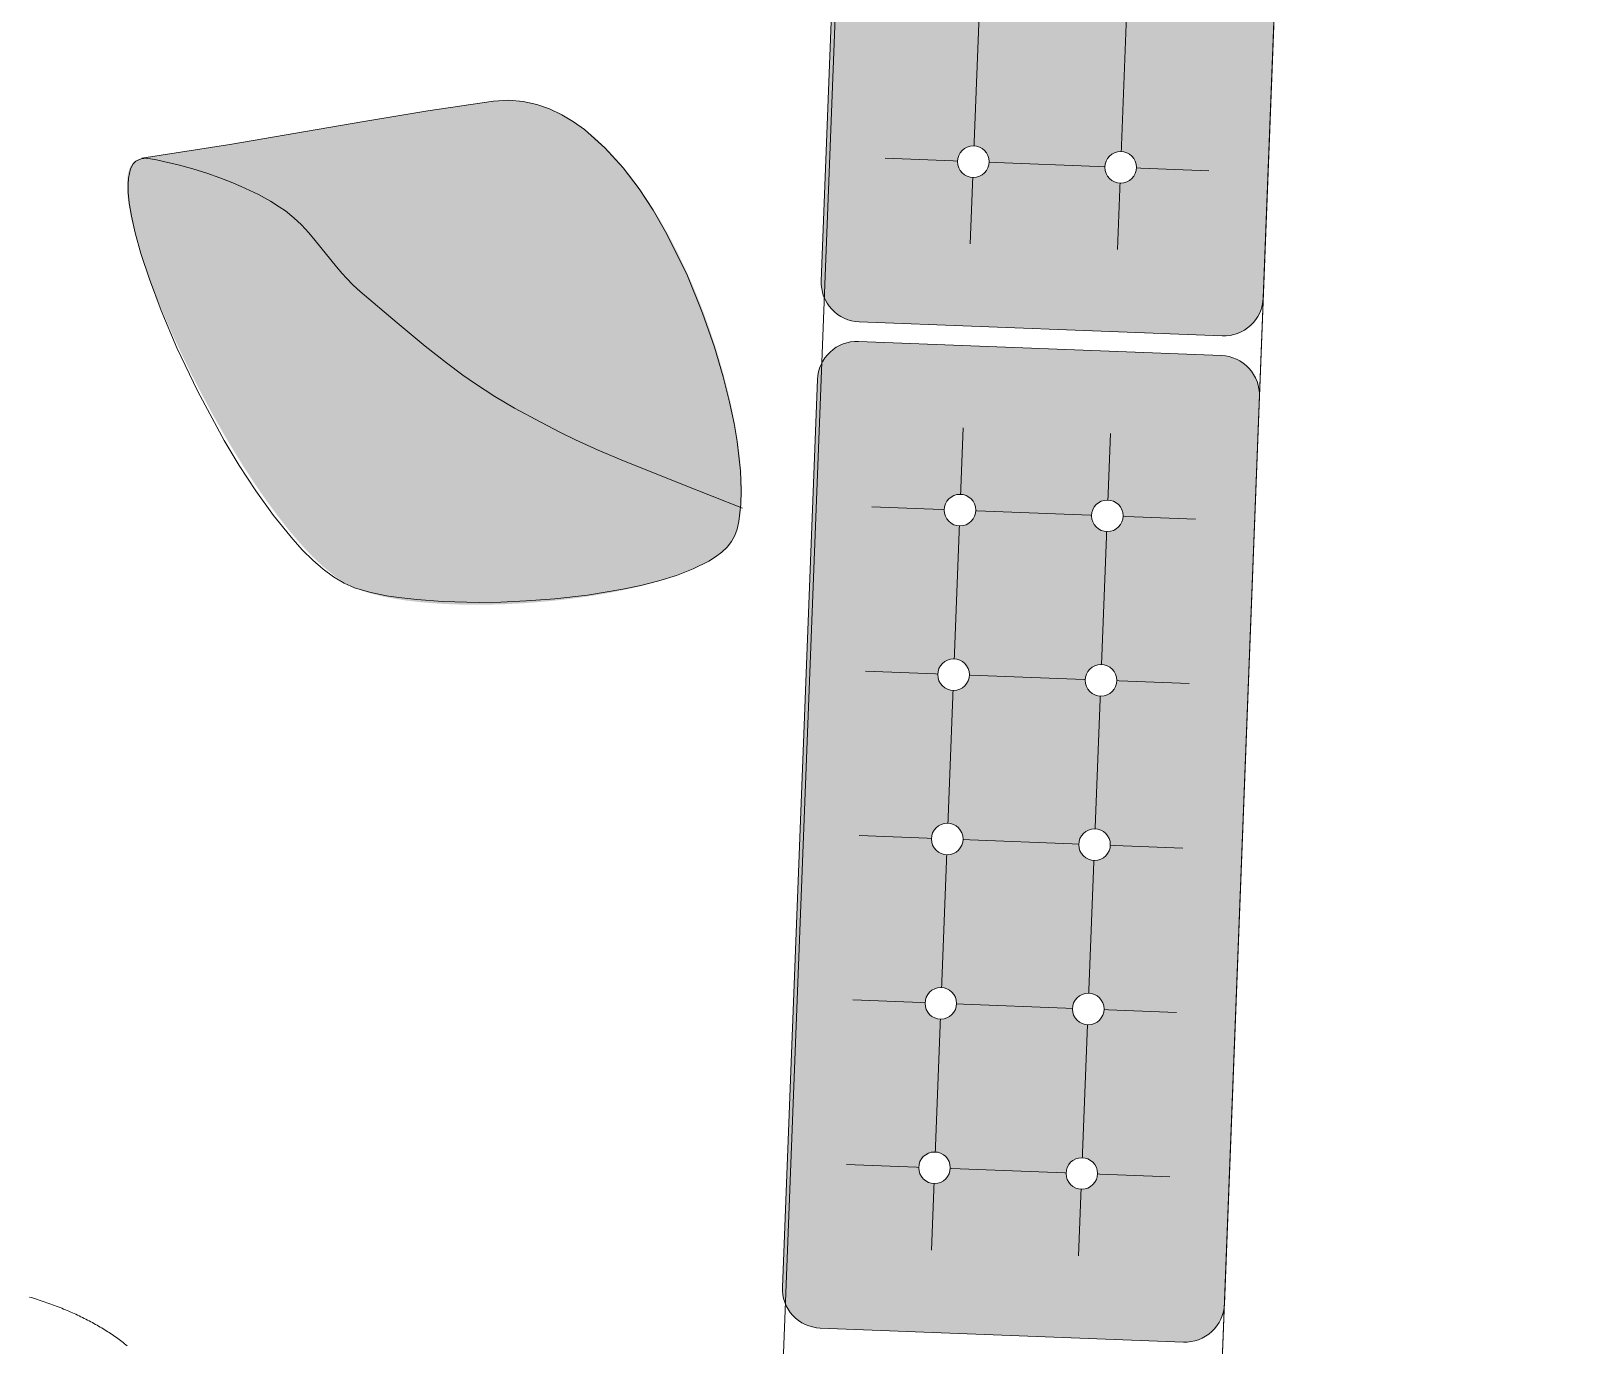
# Model space of a CAD drawing. Header units: millimetres. Extents: x 77208 to 83183, y 651 to 49284.
# Drawn here: x 81231 to 83183, y 37821 to 39485 of the extents above; entities that cross this region are included whole.
import ezdxf

# ---------------------------------------------------------------- set-up
doc = ezdxf.new("R2010")
doc.units = ezdxf.units.MM
doc.header["$MEASUREMENT"] = 0
for name, color, linetype, lineweight in [('FIXT-JNRY-PART', 42, 'Continuous', 0), ('FNSH-FLOR', 220, 'Continuous', 0), ('FURN-FREE', 1, 'Continuous', 0), ('FURN-PLNT', 211, 'Continuous', 0), ('PRES-FILL', 7, 'Continuous', 0)]:
    doc.layers.add(name, color=color, linetype=linetype, lineweight=lineweight)

# ---------------------------------------------------------------- blocks, each defined once
blk = doc.blocks.new('*U46')
at = {"linetype": 'ByBlock', "lineweight": -2}
blk.add_hatch(color=7, dxfattribs=at).paths.add_polyline_path([(-247.3, -615.9, -0.414214), (-295.3, -564), (-250.9, 585.1, -0.414214), (-199, 633.2), (260.6, 615.4, -0.414214), (308.7, 563.5), (264.3, -585.6, -0.414214), (212.4, -633.7)])
at = {"color": 0, "linetype": 'ByBlock', "lineweight": -2}
for p, q in [((-106.7, -517.1), (-66.5, 523.8)), ((79.8, -524.3), (120, 516.6)), ((-182.1, 424), (227.6, 408.2)), ((-190.1, 215.8), (219.6, 200)), ((-198.2, 7.7), (211.5, -8.2)), ((-206.2, -200.5), (203.5, -216.4)), ((-214.3, -408.7), (195.4, -424.5))]:
    blk.add_line(p, q, dxfattribs=at)
at = {"color": 0, "linetype": 'ByBlock', "lineweight": -2, "flags": 128}
blk.add_lwpolyline([(-247.3, -615.9, -0.414214), (-295.3, -564), (-250.9, 585.1, -0.414214), (-199, 633.2), (260.6, 615.4, -0.414214), (308.7, 563.5), (264.3, -585.6, -0.414214), (212.4, -633.7), (-247.3, -615.9)], format="xyb", close=True, dxfattribs=at)
at = {"color": 0, "linetype": 'ByBlock', "lineweight": -2}
for points in [[(-69.7, 439.7), (-71, 439.7), (-72.3, 439.6), (-73.5, 439.5), (-74.7, 439.3), (-76, 438.9), (-77.2, 438.6), (-78.3, 438.1), (-79.5, 437.6), (-80.6, 437), (-81.6, 436.3), (-82.7, 435.6), (-83.6, 434.8), (-84.6, 433.9), (-85.4, 433), (-86.2, 432.1), (-87, 431.1), (-87.7, 430), (-88.3, 428.9), (-88.8, 427.8), (-89.3, 426.6), (-89.7, 425.4), (-90, 424.2), (-90.2, 423), (-90.4, 421.7), (-90.5, 420.5), (-90.5, 419.2), (-90.4, 418), (-90.3, 416.7), (-90.1, 415.5), (-89.8, 414.3), (-89.4, 413.1), (-88.9, 411.9), (-88.4, 410.8), (-87.8, 409.6), (-87.1, 408.6), (-86.4, 407.6), (-85.6, 406.6), (-84.8, 405.7), (-83.8, 404.8), (-82.9, 404), (-81.9, 403.2), (-80.8, 402.6), (-79.7, 401.9), (-78.6, 401.4), (-77.4, 400.9), (-76.2, 400.5), (-75, 400.2), (-73.8, 400), (-72.5, 399.8), (-71.3, 399.7), (-70, 399.7), (-68.8, 399.8), (-67.5, 399.9), (-66.3, 400.2), (-65.1, 400.5), (-63.9, 400.8), (-62.7, 401.3), (-61.6, 401.8), (-60.5, 402.4), (-59.4, 403.1), (-58.4, 403.8), (-57.4, 404.6), (-56.5, 405.5), (-55.6, 406.4), (-54.8, 407.3), (-54.1, 408.3), (-53.4, 409.4), (-52.8, 410.5), (-52.2, 411.6), (-51.7, 412.8), (-51.3, 414), (-51, 415.2), (-50.8, 416.4), (-50.6, 417.7), (-50.5, 418.9), (-50.5, 420.2), (-50.6, 421.4), (-50.7, 422.7), (-51, 423.9), (-51.3, 425.1), (-51.6, 426.3), (-52.1, 427.5), (-52.6, 428.7), (-53.2, 429.8), (-53.9, 430.8), (-54.6, 431.8), (-55.4, 432.8), (-56.3, 433.7), (-57.2, 434.6), (-58.1, 435.4), (-59.2, 436.2), (-60.2, 436.8), (-61.3, 437.5), (-62.4, 438), (-63.6, 438.5), (-64.8, 438.9), (-66, 439.2), (-67.2, 439.4)], [(116.8, 432.5), (115.5, 432.5), (114.3, 432.4), (113, 432.3), (111.8, 432), (110.6, 431.7), (109.4, 431.4), (108.2, 430.9), (107.1, 430.4), (106, 429.8), (104.9, 429.1), (103.9, 428.4), (102.9, 427.6), (102, 426.7), (101.1, 425.8), (100.3, 424.9), (99.6, 423.9), (98.9, 422.8), (98.3, 421.7), (97.7, 420.6), (97.3, 419.4), (96.9, 418.2), (96.5, 417), (96.3, 415.8), (96.1, 414.5), (96, 413.3), (96, 412), (96.1, 410.8), (96.2, 409.5), (96.5, 408.3), (96.8, 407.1), (97.2, 405.9), (97.6, 404.7), (98.1, 403.5), (98.7, 402.4), (99.4, 401.4), (100.1, 400.4), (100.9, 399.4), (101.8, 398.5), (102.7, 397.6), (103.6, 396.8), (104.7, 396), (105.7, 395.4), (106.8, 394.7), (107.9, 394.2), (109.1, 393.7), (110.3, 393.3), (111.5, 393), (112.7, 392.8), (114, 392.6), (115.2, 392.5), (116.5, 392.5), (117.8, 392.6), (119, 392.7), (120.2, 392.9), (121.5, 393.2), (122.7, 393.6), (123.8, 394.1), (125, 394.6), (126.1, 395.2), (127.1, 395.9), (128.2, 396.6), (129.1, 397.4), (130.1, 398.3), (130.9, 399.2), (131.7, 400.1), (132.5, 401.1), (133.2, 402.2), (133.8, 403.3), (134.3, 404.4), (134.8, 405.6), (135.2, 406.8), (135.5, 408), (135.8, 409.2), (135.9, 410.5), (136, 411.7), (136, 413), (135.9, 414.2), (135.8, 415.5), (135.6, 416.7), (135.3, 417.9), (134.9, 419.1), (134.4, 420.3), (133.9, 421.4), (133.3, 422.6), (132.6, 423.6), (131.9, 424.6), (131.1, 425.6), (130.3, 426.5), (129.4, 427.4), (128.4, 428.2), (127.4, 429), (126.3, 429.6), (125.2, 430.2), (124.1, 430.8), (122.9, 431.3), (121.7, 431.7), (120.5, 432), (119.3, 432.2)], [(-77.8, 231.5), (-79, 231.5), (-80.3, 231.4), (-81.5, 231.3), (-82.8, 231.1), (-84, 230.8), (-85.2, 230.4), (-86.4, 229.9), (-87.5, 229.4), (-88.6, 228.8), (-89.7, 228.1), (-90.7, 227.4), (-91.7, 226.6), (-92.6, 225.8), (-93.5, 224.9), (-94.3, 223.9), (-95, 222.9), (-95.7, 221.8), (-96.3, 220.7), (-96.9, 219.6), (-97.3, 218.4), (-97.7, 217.2), (-98, 216), (-98.3, 214.8), (-98.5, 213.6), (-98.5, 212.3), (-98.6, 211), (-98.5, 209.8), (-98.3, 208.5), (-98.1, 207.3), (-97.8, 206.1), (-97.4, 204.9), (-97, 203.7), (-96.4, 202.6), (-95.8, 201.5), (-95.2, 200.4), (-94.5, 199.4), (-93.7, 198.4), (-92.8, 197.5), (-91.9, 196.6), (-90.9, 195.8), (-89.9, 195.1), (-88.9, 194.4), (-87.8, 193.8), (-86.6, 193.2), (-85.5, 192.8), (-84.3, 192.4), (-83.1, 192), (-81.8, 191.8), (-80.6, 191.6), (-79.3, 191.5), (-78.1, 191.5), (-76.8, 191.6), (-75.6, 191.7), (-74.3, 192), (-73.1, 192.3), (-71.9, 192.7), (-70.7, 193.1), (-69.6, 193.6), (-68.5, 194.2), (-67.4, 194.9), (-66.4, 195.6), (-65.4, 196.4), (-64.5, 197.3), (-63.7, 198.2), (-62.8, 199.2), (-62.1, 200.2), (-61.4, 201.2), (-60.8, 202.3), (-60.3, 203.4), (-59.8, 204.6), (-59.4, 205.8), (-59.1, 207), (-58.8, 208.3), (-58.7, 209.5), (-58.6, 210.8), (-58.6, 212), (-58.6, 213.3), (-58.8, 214.5), (-59, 215.7), (-59.3, 217), (-59.7, 218.2), (-60.1, 219.3), (-60.7, 220.5), (-61.3, 221.6), (-61.9, 222.6), (-62.7, 223.7), (-63.5, 224.6), (-64.3, 225.6), (-65.2, 226.4), (-66.2, 227.2), (-67.2, 228), (-68.3, 228.7), (-69.4, 229.3), (-70.5, 229.8), (-71.6, 230.3), (-72.8, 230.7), (-74.1, 231), (-75.3, 231.3)], [(108.7, 224.3), (107.5, 224.3), (106.2, 224.2), (105, 224.1), (103.8, 223.9), (102.5, 223.6), (101.3, 223.2), (100.2, 222.7), (99, 222.2), (97.9, 221.6), (96.9, 220.9), (95.8, 220.2), (94.9, 219.4), (93.9, 218.6), (93.1, 217.7), (92.3, 216.7), (91.5, 215.7), (90.8, 214.6), (90.2, 213.5), (89.7, 212.4), (89.2, 211.2), (88.8, 210), (88.5, 208.8), (88.2, 207.6), (88.1, 206.3), (88, 205.1), (88, 203.8), (88.1, 202.6), (88.2, 201.3), (88.4, 200.1), (88.7, 198.9), (89.1, 197.7), (89.6, 196.5), (90.1, 195.4), (90.7, 194.3), (91.4, 193.2), (92.1, 192.2), (92.9, 191.2), (93.7, 190.3), (94.6, 189.4), (95.6, 188.6), (96.6, 187.9), (97.7, 187.2), (98.8, 186.6), (99.9, 186), (101.1, 185.5), (102.3, 185.2), (103.5, 184.8), (104.7, 184.6), (105.9, 184.4), (107.2, 184.3), (108.5, 184.3), (109.7, 184.4), (111, 184.5), (112.2, 184.8), (113.4, 185.1), (114.6, 185.5), (115.8, 185.9), (116.9, 186.4), (118, 187), (119.1, 187.7), (120.1, 188.4), (121.1, 189.2), (122, 190.1), (122.9, 191), (123.7, 191.9), (124.4, 193), (125.1, 194), (125.7, 195.1), (126.3, 196.2), (126.7, 197.4), (127.1, 198.6), (127.5, 199.8), (127.7, 201), (127.9, 202.3), (128, 203.5), (128, 204.8), (127.9, 206.1), (127.8, 207.3), (127.5, 208.5), (127.2, 209.8), (126.8, 211), (126.4, 212.1), (125.9, 213.3), (125.3, 214.4), (124.6, 215.4), (123.9, 216.5), (123.1, 217.4), (122.2, 218.4), (121.3, 219.2), (120.3, 220), (119.3, 220.8), (118.3, 221.5), (117.2, 222.1), (116, 222.6), (114.9, 223.1), (113.7, 223.5), (112.5, 223.8), (111.2, 224)], [(-85.8, 23.3), (-87.1, 23.3), (-88.3, 23.3), (-89.6, 23.1), (-90.8, 22.9), (-92, 22.6), (-93.2, 22.2), (-94.4, 21.8), (-95.6, 21.2), (-96.7, 20.6), (-97.7, 20), (-98.7, 19.2), (-99.7, 18.4), (-100.6, 17.6), (-101.5, 16.7), (-102.3, 15.7), (-103.1, 14.7), (-103.7, 13.7), (-104.4, 12.6), (-104.9, 11.4), (-105.4, 10.3), (-105.8, 9.1), (-106.1, 7.9), (-106.3, 6.6), (-106.5, 5.4), (-106.6, 4.1), (-106.6, 2.9), (-106.5, 1.6), (-106.4, 0.4), (-106.2, -0.9), (-105.9, -2.1), (-105.5, -3.3), (-105, -4.5), (-104.5, -5.6), (-103.9, -6.7), (-103.2, -7.8), (-102.5, -8.8), (-101.7, -9.8), (-100.8, -10.7), (-99.9, -11.6), (-99, -12.4), (-98, -13.1), (-96.9, -13.8), (-95.8, -14.4), (-94.7, -15), (-93.5, -15.4), (-92.3, -15.8), (-91.1, -16.1), (-89.9, -16.4), (-88.6, -16.6), (-87.4, -16.6), (-86.1, -16.6), (-84.9, -16.6), (-83.6, -16.4), (-82.4, -16.2), (-81.2, -15.9), (-80, -15.5), (-78.8, -15.1), (-77.7, -14.5), (-76.5, -13.9), (-75.5, -13.3), (-74.5, -12.5), (-73.5, -11.8), (-72.6, -10.9), (-71.7, -10), (-70.9, -9), (-70.1, -8), (-69.5, -7), (-68.9, -5.9), (-68.3, -4.7), (-67.8, -3.6), (-67.4, -2.4), (-67.1, -1.2), (-66.9, 0.1), (-66.7, 1.3), (-66.6, 2.6), (-66.6, 3.8), (-66.7, 5.1), (-66.8, 6.3), (-67.1, 7.6), (-67.4, 8.8), (-67.7, 10), (-68.2, 11.2), (-68.7, 12.3), (-69.3, 13.4), (-70, 14.5), (-70.7, 15.5), (-71.5, 16.5), (-72.4, 17.4), (-73.3, 18.3), (-74.2, 19.1), (-75.2, 19.8), (-76.3, 20.5), (-77.4, 21.1), (-78.5, 21.6), (-79.7, 22.1), (-80.9, 22.5), (-82.1, 22.8), (-83.3, 23.1)], [(100.7, 16.1), (99.4, 16.1), (98.2, 16.1), (96.9, 15.9), (95.7, 15.7), (94.5, 15.4), (93.3, 15), (92.1, 14.6), (91, 14), (89.9, 13.4), (88.8, 12.8), (87.8, 12), (86.8, 11.2), (85.9, 10.4), (85, 9.5), (84.2, 8.5), (83.5, 7.5), (82.8, 6.4), (82.2, 5.3), (81.6, 4.2), (81.2, 3), (80.8, 1.9), (80.4, 0.6), (80.2, -0.6), (80, -1.8), (79.9, -3.1), (79.9, -4.3), (80, -5.6), (80.2, -6.8), (80.4, -8.1), (80.7, -9.3), (81.1, -10.5), (81.5, -11.7), (82, -12.8), (82.6, -13.9), (83.3, -15), (84, -16), (84.8, -17), (85.7, -17.9), (86.6, -18.8), (87.6, -19.6), (88.6, -20.3), (89.6, -21), (90.7, -21.6), (91.9, -22.2), (93, -22.6), (94.2, -23), (95.4, -23.3), (96.7, -23.6), (97.9, -23.8), (99.2, -23.8), (100.4, -23.9), (101.7, -23.8), (102.9, -23.6), (104.2, -23.4), (105.4, -23.1), (106.6, -22.7), (107.7, -22.3), (108.9, -21.7), (110, -21.1), (111.1, -20.5), (112.1, -19.8), (113, -19), (114, -18.1), (114.8, -17.2), (115.6, -16.2), (116.4, -15.2), (117.1, -14.2), (117.7, -13.1), (118.2, -11.9), (118.7, -10.8), (119.1, -9.6), (119.4, -8.4), (119.7, -7.1), (119.8, -5.9), (119.9, -4.6), (119.9, -3.4), (119.9, -2.1), (119.7, -0.9), (119.5, 0.4), (119.2, 1.6), (118.8, 2.8), (118.3, 3.9), (117.8, 5.1), (117.2, 6.2), (116.6, 7.3), (115.8, 8.3), (115, 9.3), (114.2, 10.2), (113.3, 11), (112.3, 11.9), (111.3, 12.6), (110.2, 13.3), (109.1, 13.9), (108, 14.4), (106.8, 14.9), (105.6, 15.3), (104.4, 15.6), (103.2, 15.9)], [(-93.9, -184.8), (-95.1, -184.8), (-96.4, -184.9), (-97.6, -185.1), (-98.9, -185.3), (-100.1, -185.6), (-101.3, -186), (-102.5, -186.4), (-103.6, -186.9), (-104.7, -187.5), (-105.8, -188.2), (-106.8, -188.9), (-107.8, -189.7), (-108.7, -190.6), (-109.6, -191.5), (-110.4, -192.5), (-111.1, -193.5), (-111.8, -194.5), (-112.4, -195.6), (-112.9, -196.8), (-113.4, -197.9), (-113.8, -199.1), (-114.1, -200.3), (-114.4, -201.6), (-114.5, -202.8), (-114.6, -204.1), (-114.6, -205.3), (-114.6, -206.6), (-114.4, -207.8), (-114.2, -209.1), (-113.9, -210.3), (-113.5, -211.5), (-113.1, -212.6), (-112.5, -213.8), (-111.9, -214.9), (-111.3, -216), (-110.5, -217), (-109.7, -217.9), (-108.9, -218.9), (-108, -219.7), (-107, -220.5), (-106, -221.3), (-105, -222), (-103.9, -222.6), (-102.7, -223.1), (-101.6, -223.6), (-100.4, -224), (-99.2, -224.3), (-97.9, -224.6), (-96.7, -224.7), (-95.4, -224.8), (-94.2, -224.8), (-92.9, -224.8), (-91.7, -224.6), (-90.4, -224.4), (-89.2, -224.1), (-88, -223.7), (-86.8, -223.2), (-85.7, -222.7), (-84.6, -222.1), (-83.5, -221.5), (-82.5, -220.7), (-81.5, -219.9), (-80.6, -219.1), (-79.7, -218.2), (-78.9, -217.2), (-78.2, -216.2), (-77.5, -215.1), (-76.9, -214), (-76.4, -212.9), (-75.9, -211.7), (-75.5, -210.5), (-75.2, -209.3), (-74.9, -208.1), (-74.8, -206.9), (-74.7, -205.6), (-74.7, -204.3), (-74.7, -203.1), (-74.9, -201.8), (-75.1, -200.6), (-75.4, -199.4), (-75.8, -198.2), (-76.2, -197), (-76.8, -195.9), (-77.4, -194.8), (-78, -193.7), (-78.8, -192.7), (-79.6, -191.7), (-80.4, -190.8), (-81.3, -189.9), (-82.3, -189.1), (-83.3, -188.4), (-84.3, -187.7), (-85.4, -187.1), (-86.6, -186.5), (-87.7, -186.1), (-88.9, -185.7), (-90.1, -185.3), (-91.4, -185.1)], [(92.7, -192.1), (91.4, -192), (90.1, -192.1), (88.9, -192.3), (87.7, -192.5), (86.4, -192.8), (85.2, -193.2), (84.1, -193.6), (82.9, -194.2), (81.8, -194.8), (80.8, -195.4), (79.7, -196.1), (78.8, -196.9), (77.8, -197.8), (77, -198.7), (76.2, -199.7), (75.4, -200.7), (74.7, -201.7), (74.1, -202.8), (73.6, -204), (73.1, -205.1), (72.7, -206.3), (72.4, -207.5), (72.2, -208.8), (72, -210), (71.9, -211.3), (71.9, -212.5), (72, -213.8), (72.1, -215), (72.3, -216.3), (72.6, -217.5), (73, -218.7), (73.5, -219.9), (74, -221), (74.6, -222.1), (75.3, -223.2), (76, -224.2), (76.8, -225.2), (77.6, -226.1), (78.5, -226.9), (79.5, -227.8), (80.5, -228.5), (81.6, -229.2), (82.7, -229.8), (83.8, -230.3), (85, -230.8), (86.2, -231.2), (87.4, -231.5), (88.6, -231.8), (89.9, -231.9), (91.1, -232), (92.4, -232), (93.6, -232), (94.9, -231.8), (96.1, -231.6), (97.3, -231.3), (98.5, -230.9), (99.7, -230.5), (100.8, -229.9), (101.9, -229.3), (103, -228.7), (104, -227.9), (105, -227.1), (105.9, -226.3), (106.8, -225.4), (107.6, -224.4), (108.3, -223.4), (109, -222.3), (109.6, -221.2), (110.2, -220.1), (110.7, -218.9), (111, -217.8), (111.4, -216.5), (111.6, -215.3), (111.8, -214.1), (111.9, -212.8), (111.9, -211.6), (111.8, -210.3), (111.7, -209.1), (111.4, -207.8), (111.1, -206.6), (110.7, -205.4), (110.3, -204.2), (109.8, -203.1), (109.2, -202), (108.5, -200.9), (107.8, -199.9), (107, -198.9), (106.1, -198), (105.2, -197.1), (104.3, -196.3), (103.2, -195.6), (102.2, -194.9), (101.1, -194.3), (100, -193.7), (98.8, -193.3), (97.6, -192.9), (96.4, -192.6), (95.2, -192.3)], [(-101.9, -393), (-103.2, -393), (-104.4, -393.1), (-105.7, -393.2), (-106.9, -393.5), (-108.1, -393.8), (-109.3, -394.1), (-110.5, -394.6), (-111.6, -395.1), (-112.8, -395.7), (-113.8, -396.4), (-114.8, -397.1), (-115.8, -397.9), (-116.7, -398.8), (-117.6, -399.7), (-118.4, -400.6), (-119.2, -401.6), (-119.8, -402.7), (-120.4, -403.8), (-121, -404.9), (-121.5, -406.1), (-121.9, -407.3), (-122.2, -408.5), (-122.4, -409.7), (-122.6, -411), (-122.7, -412.2), (-122.7, -413.5), (-122.6, -414.7), (-122.5, -416), (-122.2, -417.2), (-121.9, -418.5), (-121.6, -419.6), (-121.1, -420.8), (-120.6, -422), (-120, -423.1), (-119.3, -424.1), (-118.6, -425.2), (-117.8, -426.1), (-116.9, -427), (-116, -427.9), (-115.1, -428.7), (-114.1, -429.5), (-113, -430.1), (-111.9, -430.8), (-110.8, -431.3), (-109.6, -431.8), (-108.4, -432.2), (-107.2, -432.5), (-106, -432.7), (-104.7, -432.9), (-103.5, -433), (-102.2, -433), (-101, -432.9), (-99.7, -432.8), (-98.5, -432.6), (-97.3, -432.3), (-96.1, -431.9), (-94.9, -431.4), (-93.7, -430.9), (-92.6, -430.3), (-91.6, -429.6), (-90.6, -428.9), (-89.6, -428.1), (-88.7, -427.3), (-87.8, -426.3), (-87, -425.4), (-86.2, -424.4), (-85.6, -423.3), (-84.9, -422.2), (-84.4, -421.1), (-83.9, -419.9), (-83.5, -418.7), (-83.2, -417.5), (-83, -416.3), (-82.8, -415), (-82.7, -413.8), (-82.7, -412.5), (-82.8, -411.3), (-82.9, -410), (-83.1, -408.8), (-83.5, -407.6), (-83.8, -406.4), (-84.3, -405.2), (-84.8, -404.1), (-85.4, -403), (-86.1, -401.9), (-86.8, -400.9), (-87.6, -399.9), (-88.5, -399), (-89.4, -398.1), (-90.3, -397.3), (-91.3, -396.5), (-92.4, -395.9), (-93.5, -395.3), (-94.6, -394.7), (-95.8, -394.2), (-97, -393.8), (-98.2, -393.5), (-99.4, -393.3)], [(84.6, -400.2), (83.4, -400.2), (82.1, -400.3), (80.9, -400.4), (79.6, -400.7), (78.4, -401), (77.2, -401.4), (76, -401.8), (74.9, -402.3), (73.8, -402.9), (72.7, -403.6), (71.7, -404.3), (70.7, -405.1), (69.8, -406), (68.9, -406.9), (68.1, -407.8), (67.4, -408.9), (66.7, -409.9), (66.1, -411), (65.5, -412.1), (65.1, -413.3), (64.7, -414.5), (64.4, -415.7), (64.1, -416.9), (63.9, -418.2), (63.9, -419.4), (63.8, -420.7), (63.9, -422), (64.1, -423.2), (64.3, -424.4), (64.6, -425.7), (65, -426.9), (65.4, -428), (66, -429.2), (66.6, -430.3), (67.2, -431.3), (67.9, -432.4), (68.7, -433.3), (69.6, -434.3), (70.5, -435.1), (71.5, -435.9), (72.5, -436.7), (73.5, -437.4), (74.6, -438), (75.8, -438.5), (76.9, -439), (78.1, -439.4), (79.3, -439.7), (80.6, -439.9), (81.8, -440.1), (83.1, -440.2), (84.3, -440.2), (85.6, -440.1), (86.8, -440), (88.1, -439.8), (89.3, -439.5), (90.5, -439.1), (91.6, -438.6), (92.8, -438.1), (93.9, -437.5), (95, -436.8), (96, -436.1), (97, -435.3), (97.9, -434.5), (98.7, -433.6), (99.6, -432.6), (100.3, -431.6), (101, -430.5), (101.6, -429.4), (102.1, -428.3), (102.6, -427.1), (103, -425.9), (103.3, -424.7), (103.6, -423.5), (103.7, -422.2), (103.8, -421), (103.8, -419.7), (103.8, -418.5), (103.6, -417.2), (103.4, -416), (103.1, -414.8), (102.7, -413.6), (102.3, -412.4), (101.7, -411.3), (101.1, -410.2), (100.5, -409.1), (99.7, -408.1), (98.9, -407.1), (98.1, -406.2), (97.2, -405.3), (96.2, -404.5), (95.2, -403.8), (94.1, -403.1), (93, -402.5), (91.9, -401.9), (90.7, -401.4), (89.6, -401.1), (88.3, -400.7), (87.1, -400.5)]]:
    blk.add_wipeout(points, dxfattribs=at)
for centre in [(-70.5, 419.7), (116, 412.5), (-78.6, 211.5), (108, 204.3), (-86.6, 3.3), (99.9, -3.9), (-94.7, -204.8), (91.9, -212), (-102.7, -413), (83.8, -420.2)]:
    blk.add_circle(centre, 20, dxfattribs=at)
blk = doc.blocks.new('*U48')
at = {"linetype": 'ByBlock', "lineweight": -2}
blk.add_hatch(color=7, dxfattribs=at).paths.add_polyline_path([(-247.3, -615.9, -0.414214), (-295.3, -564), (-250.9, 585.1, -0.414214), (-199, 633.2), (260.6, 615.4, -0.414214), (308.7, 563.5), (264.3, -585.6, -0.414214), (212.4, -633.7)])
at = {"color": 0, "linetype": 'ByBlock', "lineweight": -2}
for p, q in [((-106.7, -517.1), (-66.5, 523.8)), ((79.8, -524.3), (120, 516.6)), ((-182.1, 424), (227.6, 408.2)), ((-190.1, 215.8), (219.6, 200)), ((-198.2, 7.7), (211.5, -8.2)), ((-206.2, -200.5), (203.5, -216.4)), ((-214.3, -408.7), (195.4, -424.5))]:
    blk.add_line(p, q, dxfattribs=at)
at = {"color": 0, "linetype": 'ByBlock', "lineweight": -2, "flags": 128}
blk.add_lwpolyline([(-247.3, -615.9, -0.414214), (-295.3, -564), (-250.9, 585.1, -0.414214), (-199, 633.2), (260.6, 615.4, -0.414214), (308.7, 563.5), (264.3, -585.6, -0.414214), (212.4, -633.7), (-247.3, -615.9)], format="xyb", close=True, dxfattribs=at)
at = {"color": 0, "linetype": 'ByBlock', "lineweight": -2}
for points in [[(-69.7, 439.7), (-71, 439.7), (-72.3, 439.6), (-73.5, 439.5), (-74.7, 439.3), (-76, 438.9), (-77.2, 438.6), (-78.3, 438.1), (-79.5, 437.6), (-80.6, 437), (-81.6, 436.3), (-82.7, 435.6), (-83.6, 434.8), (-84.6, 433.9), (-85.4, 433), (-86.2, 432.1), (-87, 431.1), (-87.7, 430), (-88.3, 428.9), (-88.8, 427.8), (-89.3, 426.6), (-89.7, 425.4), (-90, 424.2), (-90.2, 423), (-90.4, 421.7), (-90.5, 420.5), (-90.5, 419.2), (-90.4, 418), (-90.3, 416.7), (-90.1, 415.5), (-89.8, 414.3), (-89.4, 413.1), (-88.9, 411.9), (-88.4, 410.8), (-87.8, 409.6), (-87.1, 408.6), (-86.4, 407.6), (-85.6, 406.6), (-84.8, 405.7), (-83.8, 404.8), (-82.9, 404), (-81.9, 403.2), (-80.8, 402.6), (-79.7, 401.9), (-78.6, 401.4), (-77.4, 400.9), (-76.2, 400.5), (-75, 400.2), (-73.8, 400), (-72.5, 399.8), (-71.3, 399.7), (-70, 399.7), (-68.8, 399.8), (-67.5, 399.9), (-66.3, 400.2), (-65.1, 400.5), (-63.9, 400.8), (-62.7, 401.3), (-61.6, 401.8), (-60.5, 402.4), (-59.4, 403.1), (-58.4, 403.8), (-57.4, 404.6), (-56.5, 405.5), (-55.6, 406.4), (-54.8, 407.3), (-54.1, 408.3), (-53.4, 409.4), (-52.8, 410.5), (-52.2, 411.6), (-51.7, 412.8), (-51.3, 414), (-51, 415.2), (-50.8, 416.4), (-50.6, 417.7), (-50.5, 418.9), (-50.5, 420.2), (-50.6, 421.4), (-50.7, 422.7), (-51, 423.9), (-51.3, 425.1), (-51.6, 426.3), (-52.1, 427.5), (-52.6, 428.7), (-53.2, 429.8), (-53.9, 430.8), (-54.6, 431.8), (-55.4, 432.8), (-56.3, 433.7), (-57.2, 434.6), (-58.1, 435.4), (-59.2, 436.2), (-60.2, 436.8), (-61.3, 437.5), (-62.4, 438), (-63.6, 438.5), (-64.8, 438.9), (-66, 439.2), (-67.2, 439.4)], [(116.8, 432.5), (115.5, 432.5), (114.3, 432.4), (113, 432.3), (111.8, 432), (110.6, 431.7), (109.4, 431.4), (108.2, 430.9), (107.1, 430.4), (106, 429.8), (104.9, 429.1), (103.9, 428.4), (102.9, 427.6), (102, 426.7), (101.1, 425.8), (100.3, 424.9), (99.6, 423.9), (98.9, 422.8), (98.3, 421.7), (97.7, 420.6), (97.3, 419.4), (96.9, 418.2), (96.5, 417), (96.3, 415.8), (96.1, 414.5), (96, 413.3), (96, 412), (96.1, 410.8), (96.2, 409.5), (96.5, 408.3), (96.8, 407.1), (97.2, 405.9), (97.6, 404.7), (98.1, 403.5), (98.7, 402.4), (99.4, 401.4), (100.1, 400.4), (100.9, 399.4), (101.8, 398.5), (102.7, 397.6), (103.6, 396.8), (104.7, 396), (105.7, 395.4), (106.8, 394.7), (107.9, 394.2), (109.1, 393.7), (110.3, 393.3), (111.5, 393), (112.7, 392.8), (114, 392.6), (115.2, 392.5), (116.5, 392.5), (117.8, 392.6), (119, 392.7), (120.2, 392.9), (121.5, 393.2), (122.7, 393.6), (123.8, 394.1), (125, 394.6), (126.1, 395.2), (127.1, 395.9), (128.2, 396.6), (129.1, 397.4), (130.1, 398.3), (130.9, 399.2), (131.7, 400.1), (132.5, 401.1), (133.2, 402.2), (133.8, 403.3), (134.3, 404.4), (134.8, 405.6), (135.2, 406.8), (135.5, 408), (135.8, 409.2), (135.9, 410.5), (136, 411.7), (136, 413), (135.9, 414.2), (135.8, 415.5), (135.6, 416.7), (135.3, 417.9), (134.9, 419.1), (134.4, 420.3), (133.9, 421.4), (133.3, 422.6), (132.6, 423.6), (131.9, 424.6), (131.1, 425.6), (130.3, 426.5), (129.4, 427.4), (128.4, 428.2), (127.4, 429), (126.3, 429.6), (125.2, 430.2), (124.1, 430.8), (122.9, 431.3), (121.7, 431.7), (120.5, 432), (119.3, 432.2)], [(-77.8, 231.5), (-79, 231.5), (-80.3, 231.4), (-81.5, 231.3), (-82.8, 231.1), (-84, 230.8), (-85.2, 230.4), (-86.4, 229.9), (-87.5, 229.4), (-88.6, 228.8), (-89.7, 228.1), (-90.7, 227.4), (-91.7, 226.6), (-92.6, 225.8), (-93.5, 224.9), (-94.3, 223.9), (-95, 222.9), (-95.7, 221.8), (-96.3, 220.7), (-96.9, 219.6), (-97.3, 218.4), (-97.7, 217.2), (-98, 216), (-98.3, 214.8), (-98.5, 213.6), (-98.5, 212.3), (-98.6, 211), (-98.5, 209.8), (-98.3, 208.5), (-98.1, 207.3), (-97.8, 206.1), (-97.4, 204.9), (-97, 203.7), (-96.4, 202.6), (-95.8, 201.5), (-95.2, 200.4), (-94.5, 199.4), (-93.7, 198.4), (-92.8, 197.5), (-91.9, 196.6), (-90.9, 195.8), (-89.9, 195.1), (-88.9, 194.4), (-87.8, 193.8), (-86.6, 193.2), (-85.5, 192.8), (-84.3, 192.4), (-83.1, 192), (-81.8, 191.8), (-80.6, 191.6), (-79.3, 191.5), (-78.1, 191.5), (-76.8, 191.6), (-75.6, 191.7), (-74.3, 192), (-73.1, 192.3), (-71.9, 192.7), (-70.7, 193.1), (-69.6, 193.6), (-68.5, 194.2), (-67.4, 194.9), (-66.4, 195.6), (-65.4, 196.4), (-64.5, 197.3), (-63.7, 198.2), (-62.8, 199.2), (-62.1, 200.2), (-61.4, 201.2), (-60.8, 202.3), (-60.3, 203.4), (-59.8, 204.6), (-59.4, 205.8), (-59.1, 207), (-58.8, 208.3), (-58.7, 209.5), (-58.6, 210.8), (-58.6, 212), (-58.6, 213.3), (-58.8, 214.5), (-59, 215.7), (-59.3, 217), (-59.7, 218.2), (-60.1, 219.3), (-60.7, 220.5), (-61.3, 221.6), (-61.9, 222.6), (-62.7, 223.7), (-63.5, 224.6), (-64.3, 225.6), (-65.2, 226.4), (-66.2, 227.2), (-67.2, 228), (-68.3, 228.7), (-69.4, 229.3), (-70.5, 229.8), (-71.6, 230.3), (-72.8, 230.7), (-74.1, 231), (-75.3, 231.3)], [(108.7, 224.3), (107.5, 224.3), (106.2, 224.2), (105, 224.1), (103.8, 223.9), (102.5, 223.6), (101.3, 223.2), (100.2, 222.7), (99, 222.2), (97.9, 221.6), (96.9, 220.9), (95.8, 220.2), (94.9, 219.4), (93.9, 218.6), (93.1, 217.7), (92.3, 216.7), (91.5, 215.7), (90.8, 214.6), (90.2, 213.5), (89.7, 212.4), (89.2, 211.2), (88.8, 210), (88.5, 208.8), (88.2, 207.6), (88.1, 206.3), (88, 205.1), (88, 203.8), (88.1, 202.6), (88.2, 201.3), (88.4, 200.1), (88.7, 198.9), (89.1, 197.7), (89.6, 196.5), (90.1, 195.4), (90.7, 194.3), (91.4, 193.2), (92.1, 192.2), (92.9, 191.2), (93.7, 190.3), (94.6, 189.4), (95.6, 188.6), (96.6, 187.9), (97.7, 187.2), (98.8, 186.6), (99.9, 186), (101.1, 185.5), (102.3, 185.2), (103.5, 184.8), (104.7, 184.6), (105.9, 184.4), (107.2, 184.3), (108.5, 184.3), (109.7, 184.4), (111, 184.5), (112.2, 184.8), (113.4, 185.1), (114.6, 185.5), (115.8, 185.9), (116.9, 186.4), (118, 187), (119.1, 187.7), (120.1, 188.4), (121.1, 189.2), (122, 190.1), (122.9, 191), (123.7, 191.9), (124.4, 193), (125.1, 194), (125.7, 195.1), (126.3, 196.2), (126.7, 197.4), (127.1, 198.6), (127.5, 199.8), (127.7, 201), (127.9, 202.3), (128, 203.5), (128, 204.8), (127.9, 206.1), (127.8, 207.3), (127.5, 208.5), (127.2, 209.8), (126.8, 211), (126.4, 212.1), (125.9, 213.3), (125.3, 214.4), (124.6, 215.4), (123.9, 216.5), (123.1, 217.4), (122.2, 218.4), (121.3, 219.2), (120.3, 220), (119.3, 220.8), (118.3, 221.5), (117.2, 222.1), (116, 222.6), (114.9, 223.1), (113.7, 223.5), (112.5, 223.8), (111.2, 224)], [(-85.8, 23.3), (-87.1, 23.3), (-88.3, 23.3), (-89.6, 23.1), (-90.8, 22.9), (-92, 22.6), (-93.2, 22.2), (-94.4, 21.8), (-95.6, 21.2), (-96.7, 20.6), (-97.7, 20), (-98.7, 19.2), (-99.7, 18.4), (-100.6, 17.6), (-101.5, 16.7), (-102.3, 15.7), (-103.1, 14.7), (-103.7, 13.7), (-104.4, 12.6), (-104.9, 11.4), (-105.4, 10.3), (-105.8, 9.1), (-106.1, 7.9), (-106.3, 6.6), (-106.5, 5.4), (-106.6, 4.1), (-106.6, 2.9), (-106.5, 1.6), (-106.4, 0.4), (-106.2, -0.9), (-105.9, -2.1), (-105.5, -3.3), (-105, -4.5), (-104.5, -5.6), (-103.9, -6.7), (-103.2, -7.8), (-102.5, -8.8), (-101.7, -9.8), (-100.8, -10.7), (-99.9, -11.6), (-99, -12.4), (-98, -13.1), (-96.9, -13.8), (-95.8, -14.4), (-94.7, -15), (-93.5, -15.4), (-92.3, -15.8), (-91.1, -16.1), (-89.9, -16.4), (-88.6, -16.6), (-87.4, -16.6), (-86.1, -16.6), (-84.9, -16.6), (-83.6, -16.4), (-82.4, -16.2), (-81.2, -15.9), (-80, -15.5), (-78.8, -15.1), (-77.7, -14.5), (-76.5, -13.9), (-75.5, -13.3), (-74.5, -12.5), (-73.5, -11.8), (-72.6, -10.9), (-71.7, -10), (-70.9, -9), (-70.1, -8), (-69.5, -7), (-68.9, -5.9), (-68.3, -4.7), (-67.8, -3.6), (-67.4, -2.4), (-67.1, -1.2), (-66.9, 0.1), (-66.7, 1.3), (-66.6, 2.6), (-66.6, 3.8), (-66.7, 5.1), (-66.8, 6.3), (-67.1, 7.6), (-67.4, 8.8), (-67.7, 10), (-68.2, 11.2), (-68.7, 12.3), (-69.3, 13.4), (-70, 14.5), (-70.7, 15.5), (-71.5, 16.5), (-72.4, 17.4), (-73.3, 18.3), (-74.2, 19.1), (-75.2, 19.8), (-76.3, 20.5), (-77.4, 21.1), (-78.5, 21.6), (-79.7, 22.1), (-80.9, 22.5), (-82.1, 22.8), (-83.3, 23.1)], [(100.7, 16.1), (99.4, 16.1), (98.2, 16.1), (96.9, 15.9), (95.7, 15.7), (94.5, 15.4), (93.3, 15), (92.1, 14.6), (91, 14), (89.9, 13.4), (88.8, 12.8), (87.8, 12), (86.8, 11.2), (85.9, 10.4), (85, 9.5), (84.2, 8.5), (83.5, 7.5), (82.8, 6.4), (82.2, 5.3), (81.6, 4.2), (81.2, 3), (80.8, 1.9), (80.4, 0.6), (80.2, -0.6), (80, -1.8), (79.9, -3.1), (79.9, -4.3), (80, -5.6), (80.2, -6.8), (80.4, -8.1), (80.7, -9.3), (81.1, -10.5), (81.5, -11.7), (82, -12.8), (82.6, -13.9), (83.3, -15), (84, -16), (84.8, -17), (85.7, -17.9), (86.6, -18.8), (87.6, -19.6), (88.6, -20.3), (89.6, -21), (90.7, -21.6), (91.9, -22.2), (93, -22.6), (94.2, -23), (95.4, -23.3), (96.7, -23.6), (97.9, -23.8), (99.2, -23.8), (100.4, -23.9), (101.7, -23.8), (102.9, -23.6), (104.2, -23.4), (105.4, -23.1), (106.6, -22.7), (107.7, -22.3), (108.9, -21.7), (110, -21.1), (111.1, -20.5), (112.1, -19.8), (113, -19), (114, -18.1), (114.8, -17.2), (115.6, -16.2), (116.4, -15.2), (117.1, -14.2), (117.7, -13.1), (118.2, -11.9), (118.7, -10.8), (119.1, -9.6), (119.4, -8.4), (119.7, -7.1), (119.8, -5.9), (119.9, -4.6), (119.9, -3.4), (119.9, -2.1), (119.7, -0.9), (119.5, 0.4), (119.2, 1.6), (118.8, 2.8), (118.3, 3.9), (117.8, 5.1), (117.2, 6.2), (116.6, 7.3), (115.8, 8.3), (115, 9.3), (114.2, 10.2), (113.3, 11), (112.3, 11.9), (111.3, 12.6), (110.2, 13.3), (109.1, 13.9), (108, 14.4), (106.8, 14.9), (105.6, 15.3), (104.4, 15.6), (103.2, 15.9)], [(-93.9, -184.8), (-95.1, -184.8), (-96.4, -184.9), (-97.6, -185.1), (-98.9, -185.3), (-100.1, -185.6), (-101.3, -186), (-102.5, -186.4), (-103.6, -186.9), (-104.7, -187.5), (-105.8, -188.2), (-106.8, -188.9), (-107.8, -189.7), (-108.7, -190.6), (-109.6, -191.5), (-110.4, -192.5), (-111.1, -193.5), (-111.8, -194.5), (-112.4, -195.6), (-112.9, -196.8), (-113.4, -197.9), (-113.8, -199.1), (-114.1, -200.3), (-114.4, -201.6), (-114.5, -202.8), (-114.6, -204.1), (-114.6, -205.3), (-114.6, -206.6), (-114.4, -207.8), (-114.2, -209.1), (-113.9, -210.3), (-113.5, -211.5), (-113.1, -212.6), (-112.5, -213.8), (-111.9, -214.9), (-111.3, -216), (-110.5, -217), (-109.7, -217.9), (-108.9, -218.9), (-108, -219.7), (-107, -220.5), (-106, -221.3), (-105, -222), (-103.9, -222.6), (-102.7, -223.1), (-101.6, -223.6), (-100.4, -224), (-99.2, -224.3), (-97.9, -224.6), (-96.7, -224.7), (-95.4, -224.8), (-94.2, -224.8), (-92.9, -224.8), (-91.7, -224.6), (-90.4, -224.4), (-89.2, -224.1), (-88, -223.7), (-86.8, -223.2), (-85.7, -222.7), (-84.6, -222.1), (-83.5, -221.5), (-82.5, -220.7), (-81.5, -219.9), (-80.6, -219.1), (-79.7, -218.2), (-78.9, -217.2), (-78.2, -216.2), (-77.5, -215.1), (-76.9, -214), (-76.4, -212.9), (-75.9, -211.7), (-75.5, -210.5), (-75.2, -209.3), (-74.9, -208.1), (-74.8, -206.9), (-74.7, -205.6), (-74.7, -204.3), (-74.7, -203.1), (-74.9, -201.8), (-75.1, -200.6), (-75.4, -199.4), (-75.8, -198.2), (-76.2, -197), (-76.8, -195.9), (-77.4, -194.8), (-78, -193.7), (-78.8, -192.7), (-79.6, -191.7), (-80.4, -190.8), (-81.3, -189.9), (-82.3, -189.1), (-83.3, -188.4), (-84.3, -187.7), (-85.4, -187.1), (-86.6, -186.5), (-87.7, -186.1), (-88.9, -185.7), (-90.1, -185.3), (-91.4, -185.1)], [(92.7, -192.1), (91.4, -192), (90.1, -192.1), (88.9, -192.3), (87.7, -192.5), (86.4, -192.8), (85.2, -193.2), (84.1, -193.6), (82.9, -194.2), (81.8, -194.8), (80.8, -195.4), (79.7, -196.1), (78.8, -196.9), (77.8, -197.8), (77, -198.7), (76.2, -199.7), (75.4, -200.7), (74.7, -201.7), (74.1, -202.8), (73.6, -204), (73.1, -205.1), (72.7, -206.3), (72.4, -207.5), (72.2, -208.8), (72, -210), (71.9, -211.3), (71.9, -212.5), (72, -213.8), (72.1, -215), (72.3, -216.3), (72.6, -217.5), (73, -218.7), (73.5, -219.9), (74, -221), (74.6, -222.1), (75.3, -223.2), (76, -224.2), (76.8, -225.2), (77.6, -226.1), (78.5, -226.9), (79.5, -227.8), (80.5, -228.5), (81.6, -229.2), (82.7, -229.8), (83.8, -230.3), (85, -230.8), (86.2, -231.2), (87.4, -231.5), (88.6, -231.8), (89.9, -231.9), (91.1, -232), (92.4, -232), (93.6, -232), (94.9, -231.8), (96.1, -231.6), (97.3, -231.3), (98.5, -230.9), (99.7, -230.5), (100.8, -229.9), (101.9, -229.3), (103, -228.7), (104, -227.9), (105, -227.1), (105.9, -226.3), (106.8, -225.4), (107.6, -224.4), (108.3, -223.4), (109, -222.3), (109.6, -221.2), (110.2, -220.1), (110.7, -218.9), (111, -217.8), (111.4, -216.5), (111.6, -215.3), (111.8, -214.1), (111.9, -212.8), (111.9, -211.6), (111.8, -210.3), (111.7, -209.1), (111.4, -207.8), (111.1, -206.6), (110.7, -205.4), (110.3, -204.2), (109.8, -203.1), (109.2, -202), (108.5, -200.9), (107.8, -199.9), (107, -198.9), (106.1, -198), (105.2, -197.1), (104.3, -196.3), (103.2, -195.6), (102.2, -194.9), (101.1, -194.3), (100, -193.7), (98.8, -193.3), (97.6, -192.9), (96.4, -192.6), (95.2, -192.3)], [(-101.9, -393), (-103.2, -393), (-104.4, -393.1), (-105.7, -393.2), (-106.9, -393.5), (-108.1, -393.8), (-109.3, -394.1), (-110.5, -394.6), (-111.6, -395.1), (-112.8, -395.7), (-113.8, -396.4), (-114.8, -397.1), (-115.8, -397.9), (-116.7, -398.8), (-117.6, -399.7), (-118.4, -400.6), (-119.2, -401.6), (-119.8, -402.7), (-120.4, -403.8), (-121, -404.9), (-121.5, -406.1), (-121.9, -407.3), (-122.2, -408.5), (-122.4, -409.7), (-122.6, -411), (-122.7, -412.2), (-122.7, -413.5), (-122.6, -414.7), (-122.5, -416), (-122.2, -417.2), (-121.9, -418.5), (-121.6, -419.6), (-121.1, -420.8), (-120.6, -422), (-120, -423.1), (-119.3, -424.1), (-118.6, -425.2), (-117.8, -426.1), (-116.9, -427), (-116, -427.9), (-115.1, -428.7), (-114.1, -429.5), (-113, -430.1), (-111.9, -430.8), (-110.8, -431.3), (-109.6, -431.8), (-108.4, -432.2), (-107.2, -432.5), (-106, -432.7), (-104.7, -432.9), (-103.5, -433), (-102.2, -433), (-101, -432.9), (-99.7, -432.8), (-98.5, -432.6), (-97.3, -432.3), (-96.1, -431.9), (-94.9, -431.4), (-93.7, -430.9), (-92.6, -430.3), (-91.6, -429.6), (-90.6, -428.9), (-89.6, -428.1), (-88.7, -427.3), (-87.8, -426.3), (-87, -425.4), (-86.2, -424.4), (-85.6, -423.3), (-84.9, -422.2), (-84.4, -421.1), (-83.9, -419.9), (-83.5, -418.7), (-83.2, -417.5), (-83, -416.3), (-82.8, -415), (-82.7, -413.8), (-82.7, -412.5), (-82.8, -411.3), (-82.9, -410), (-83.1, -408.8), (-83.5, -407.6), (-83.8, -406.4), (-84.3, -405.2), (-84.8, -404.1), (-85.4, -403), (-86.1, -401.9), (-86.8, -400.9), (-87.6, -399.9), (-88.5, -399), (-89.4, -398.1), (-90.3, -397.3), (-91.3, -396.5), (-92.4, -395.9), (-93.5, -395.3), (-94.6, -394.7), (-95.8, -394.2), (-97, -393.8), (-98.2, -393.5), (-99.4, -393.3)], [(84.6, -400.2), (83.4, -400.2), (82.1, -400.3), (80.9, -400.4), (79.6, -400.7), (78.4, -401), (77.2, -401.4), (76, -401.8), (74.9, -402.3), (73.8, -402.9), (72.7, -403.6), (71.7, -404.3), (70.7, -405.1), (69.8, -406), (68.9, -406.9), (68.1, -407.8), (67.4, -408.9), (66.7, -409.9), (66.1, -411), (65.5, -412.1), (65.1, -413.3), (64.7, -414.5), (64.4, -415.7), (64.1, -416.9), (63.9, -418.2), (63.9, -419.4), (63.8, -420.7), (63.9, -422), (64.1, -423.2), (64.3, -424.4), (64.6, -425.7), (65, -426.9), (65.4, -428), (66, -429.2), (66.6, -430.3), (67.2, -431.3), (67.9, -432.4), (68.7, -433.3), (69.6, -434.3), (70.5, -435.1), (71.5, -435.9), (72.5, -436.7), (73.5, -437.4), (74.6, -438), (75.8, -438.5), (76.9, -439), (78.1, -439.4), (79.3, -439.7), (80.6, -439.9), (81.8, -440.1), (83.1, -440.2), (84.3, -440.2), (85.6, -440.1), (86.8, -440), (88.1, -439.8), (89.3, -439.5), (90.5, -439.1), (91.6, -438.6), (92.8, -438.1), (93.9, -437.5), (95, -436.8), (96, -436.1), (97, -435.3), (97.9, -434.5), (98.7, -433.6), (99.6, -432.6), (100.3, -431.6), (101, -430.5), (101.6, -429.4), (102.1, -428.3), (102.6, -427.1), (103, -425.9), (103.3, -424.7), (103.6, -423.5), (103.7, -422.2), (103.8, -421), (103.8, -419.7), (103.8, -418.5), (103.6, -417.2), (103.4, -416), (103.1, -414.8), (102.7, -413.6), (102.3, -412.4), (101.7, -411.3), (101.1, -410.2), (100.5, -409.1), (99.7, -408.1), (98.9, -407.1), (98.1, -406.2), (97.2, -405.3), (96.2, -404.5), (95.2, -403.8), (94.1, -403.1), (93, -402.5), (91.9, -401.9), (90.7, -401.4), (89.6, -401.1), (88.3, -400.7), (87.1, -400.5)]]:
    blk.add_wipeout(points, dxfattribs=at)
for centre in [(-70.5, 419.7), (116, 412.5), (-78.6, 211.5), (108, 204.3), (-86.6, 3.3), (99.9, -3.9), (-94.7, -204.8), (91.9, -212), (-102.7, -413), (83.8, -420.2)]:
    blk.add_circle(centre, 20, dxfattribs=at)

msp = doc.modelspace()

# ---------------------------------------------------------------- hatches: boundary and pattern name
at = {"layer": 'PRES-FILL'}
h = msp.add_hatch(color=7, dxfattribs=at)
edge = h.paths.add_edge_path()
edge.add_spline(control_points=[(81371.9, 39324.1), (81520.8, 39345.2), (81668.2, 39375.3), (81817.1, 39396.4), (82006.7, 39423.3), (82144.1, 39029.9), (82130.6, 38881.4)], knot_values=[0, 0, 0, 0, 0.439797, 0.439797, 0.439797, 1, 1, 1, 1], degree=3, periodic=0)
edge.add_line((82130.6, 38881.4), (81978.6, 38942.2))
edge.add_spline(control_points=[(81978.6, 38942.2), (81932.1, 38960.7), (81887.8, 38983.3), (81843.7, 39007.7), (81771.7, 39047.6), (81710.3, 39102.3), (81648.3, 39155.3), (81619.8, 39179.7), (81599.9, 39212.8), (81573.8, 39239.8), (81524.7, 39290.8), (81415.9, 39317.9), (81379.1, 39323.8), (81376.5, 39324.2), (81374.1, 39324.3), (81371.9, 39324.1)], knot_values=[0, 0, 0, 0, 0.204169, 0.204169, 0.204169, 0.537477, 0.537477, 0.537477, 0.690892, 0.690892, 0.690892, 0.979459, 0.979459, 0.979459, 1, 1, 1, 1], degree=3, periodic=0)
h = msp.add_hatch(color=7, dxfattribs=at)
edge = h.paths.add_edge_path()
edge.add_spline(control_points=[(81377, 39324.1), (81377.5, 39324), (81378, 39324), (81378.6, 39323.9)], knot_values=[0, 0, 0, 0, 1, 1, 1, 1], degree=3, periodic=0)
edge.add_spline(control_points=[(81378.6, 39323.9), (81378.8, 39323.8), (81379, 39323.8), (81379.1, 39323.8), (81393, 39321.6), (81417.1, 39316.3), (81444.5, 39307.9)], knot_values=[0, 0, 0, 0, 0.013016, 0.013016, 0.013016, 1, 1, 1, 1], degree=3, periodic=0)
edge.add_spline(control_points=[(81444.5, 39307.9), (81489.5, 39294), (81543.2, 39271.5), (81573.8, 39239.8)], knot_values=[0, 0, 0, 0, 1, 1, 1, 1], degree=3, periodic=0)
edge.add_line((81573.8, 39239.8), (81573.8, 39239.8))
edge.add_spline(control_points=[(81573.8, 39239.8), (81575, 39238.6), (81576.2, 39237.3), (81577.3, 39236.1)], knot_values=[0, 0, 0, 0, 1, 1, 1, 1], degree=3, periodic=0)
edge.add_spline(control_points=[(81577.3, 39236.1), (81601.7, 39209.8), (81621.1, 39178.6), (81648.3, 39155.3)], knot_values=[0, 0, 0, 0, 1, 1, 1, 1], degree=3, periodic=0)
edge.add_line((81648.3, 39155.3), (81648.3, 39155.3))
edge.add_spline(control_points=[(81648.3, 39155.3), (81710.3, 39102.3), (81771.7, 39047.6), (81843.7, 39007.7)], knot_values=[0, 0, 0, 0, 1, 1, 1, 1], degree=3, periodic=0)
edge.add_spline(control_points=[(81843.7, 39007.7), (81872.9, 38991.6), (81902.2, 38976.2), (81932.1, 38962.3)], knot_values=[0, 0, 0, 0, 1, 1, 1, 1], degree=3, periodic=0)
edge.add_spline(control_points=[(81932.1, 38962.3), (81947.4, 38955.2), (81962.9, 38948.5), (81978.6, 38942.2)], knot_values=[0, 0, 0, 0, 1, 1, 1, 1], degree=3, periodic=0)
edge.add_line((81978.6, 38942.2), (82130.6, 38881.4))
edge.add_spline(control_points=[(82130.6, 38881.4), (82129.3, 38867.3), (82126.6, 38855.4), (82122.5, 38846.2), (82085.9, 38765.3), (81749.4, 38734), (81641.2, 38780.1), (81508.1, 38836.8), (81278.9, 39330.8), (81376.2, 39324.1)], knot_values=[0, 0, 0, 0, 0.048113, 0.048113, 0.048113, 0.474872, 0.474872, 0.474872, 1, 1, 1, 1], degree=3, periodic=0)
edge.add_spline(control_points=[(81376.2, 39324.1), (81376.5, 39324.1), (81376.7, 39324.1), (81377, 39324.1)], knot_values=[0, 0, 0, 0, 1, 1, 1, 1], degree=3, periodic=0)

# ---------------------------------------------------------------- linework, layer by layer
at = {"layer": 'FIXT-JNRY-PART', "flags": 128}
msp.add_lwpolyline([(82129.8, 36403.2), (82302.7, 40877.5), (82857.5, 40856.1), (82684.6, 36381.7), (82129.8, 36403.2)], close=True, dxfattribs=at)
at = {"layer": 'FURN-FREE', "linetype": 'Continuous', "lineweight": 0, "flags": 128}
msp.add_lwpolyline([(81371.8, 39324.1), (81483.3, 39341.5), (81650.3, 39370.3), (81733.7, 39384.1), (81817.1, 39396.4), (81836.3, 39397.5), (81854.5, 39396), (81871.8, 39392.2), (81888.1, 39386.5), (81903.7, 39379.1), (81918.3, 39370.3), (81932.2, 39360.3), (81958, 39337.4), (81981, 39312), (82001.3, 39285.3), (82019.2, 39258.1), (82034.9, 39231), (82061.7, 39177.2), (82081.8, 39128.1), (82096.9, 39084.7), (82107.9, 39047.2), (82115.9, 39015.2), (82121.5, 38988.1), (82125.3, 38965.4), (82129.6, 38928.3), (82130.7, 38903.2), (82130.3, 38886.2), (82127.7, 38864), (82125.4, 38854.5), (82122.5, 38846.2), (82118.4, 38838.7), (82112.8, 38831.8), (82106, 38825.4), (82098.2, 38819.5), (82089.5, 38814), (82069.9, 38804.2), (82048.5, 38795.9), (82026.1, 38788.9), (82003.4, 38783.1), (81980.9, 38778.3), (81935.9, 38770.9), (81894.8, 38766.2), (81858.2, 38763.5), (81826.3, 38762.1), (81798.7, 38761.7), (81752.4, 38762.8), (81719.9, 38765.2), (81697.2, 38767.8), (81681.4, 38770.2), (81659.9, 38774.7), (81641.2, 38780.1), (81627.8, 38785.9), (81614.4, 38794), (81601.2, 38803.9), (81588.1, 38815.3), (81575.3, 38828), (81562.8, 38841.6), (81538.6, 38871.5), (81516, 38902.9), (81495.2, 38934.9), (81476.2, 38966.5), (81442.7, 39028.6), (81416.3, 39083.8), (81396.2, 39131.2), (81381.3, 39170.8), (81370.7, 39203.4), (81363.4, 39229.7), (81358.7, 39250.8), (81355.9, 39267.5), (81354.7, 39280.7), (81354.4, 39290.9), (81355, 39298.9), (81357.5, 39310.5), (81360.9, 39316.9), (81364.3, 39320.5), (81370.9, 39323.5), (81379.1, 39323.8), (81382.6, 39323.3), (81390.5, 39321.9), (81399.2, 39320.1), (81408.4, 39318), (81417.7, 39315.7), (81427, 39313.2), (81436.2, 39310.6), (81454.2, 39305), (81470.5, 39299.3), (81485, 39293.7), (81497.7, 39288.4), (81519.3, 39278.1), (81534.8, 39269.6), (81545.8, 39262.7), (81553.5, 39257.3), (81564.3, 39248.8), (81573.8, 39239.8), (81583.2, 39229.5), (81591.1, 39220.1), (81618.4, 39186.4), (81625.5, 39178.2), (81630.9, 39172.2), (81639.4, 39163.5), (81648.3, 39155.3), (81694.9, 39115.5), (81730.3, 39086.1), (81757.4, 39064.9), (81778.2, 39049.5), (81794.1, 39038.4), (81818.5, 39022.5), (81843.7, 39007.7), (81876.8, 38989.8), (81901.8, 38976.9), (81920.8, 38967.7), (81949.4, 38954.4), (81978.6, 38942.2), (82055.4, 38911.5), (82132.2, 38880.8)], dxfattribs=at)
at = {"layer": 'FURN-FREE', "flags": 128}
msp.add_lwpolyline([(81229.5, 37882.2), (81232, 37881.4), (81234.5, 37880.6), (81237, 37879.9), (81239.5, 37879.1), (81242, 37878.3), (81244.4, 37877.5), (81246.9, 37876.7), (81249.3, 37875.8), (81251.7, 37875), (81254.1, 37874.1), (81256.5, 37873.3), (81258.8, 37872.4), (81261.2, 37871.5), (81263.5, 37870.7), (81265.8, 37869.8), (81268.2, 37868.9), (81270.4, 37867.9), (81272.7, 37867), (81275, 37866.1), (81277.2, 37865.1), (81279.5, 37864.2), (81281.7, 37863.2), (81283.9, 37862.2), (81286.1, 37861.3), (81288.2, 37860.3), (81290.4, 37859.3), (81292.5, 37858.2), (81294.7, 37857.2), (81296.8, 37856.2), (81298.9, 37855.1), (81301, 37854.1), (81303, 37853), (81305.1, 37851.9), (81307.1, 37850.9), (81309.2, 37849.8), (81311.2, 37848.7), (81313.2, 37847.5), (81315.2, 37846.4), (81317.1, 37845.3), (81319.1, 37844.1), (81321, 37843), (81322.9, 37841.8), (81324.9, 37840.6), (81326.7, 37839.5), (81328.6, 37838.3), (81330.5, 37837.1), (81332.3, 37835.8), (81334.2, 37834.6), (81336, 37833.4), (81337.8, 37832.1), (81339.6, 37830.9), (81341.4, 37829.6), (81343.1, 37828.3), (81344.9, 37827.1), (81346.6, 37825.8), (81348.3, 37824.5), (81350, 37823.1), (81351.7, 37821.8), (81353.4, 37820.5)], dxfattribs=at)

# ---------------------------------------------------------------- next in the draw order: block references
at = {"layer": 'FURN-PLNT'}
msp.add_blockref('*U46', (82527.2, 39732.8), dxfattribs=at)

# ---------------------------------------------------------------- next in the draw order: block references
msp.add_blockref('*U48', (82478, 38458.8), dxfattribs=at)

# ---------------------------------------------------------------- next in the draw order: linework, layer by layer
at = {"layer": 'FNSH-FLOR', "flags": 128}
msp.add_lwpolyline([(79429.1, 49249.6), (77562.7, 955.6), (80790, 830.9), (80783.9, 671.5), (81303.7, 651.4), (83182.6, 49264.1), (82662.6, 49284.2), (82656.4, 49124.8), (79429.1, 49249.6)], close=True, dxfattribs=at)

doc.saveas('drawing.dxf')
